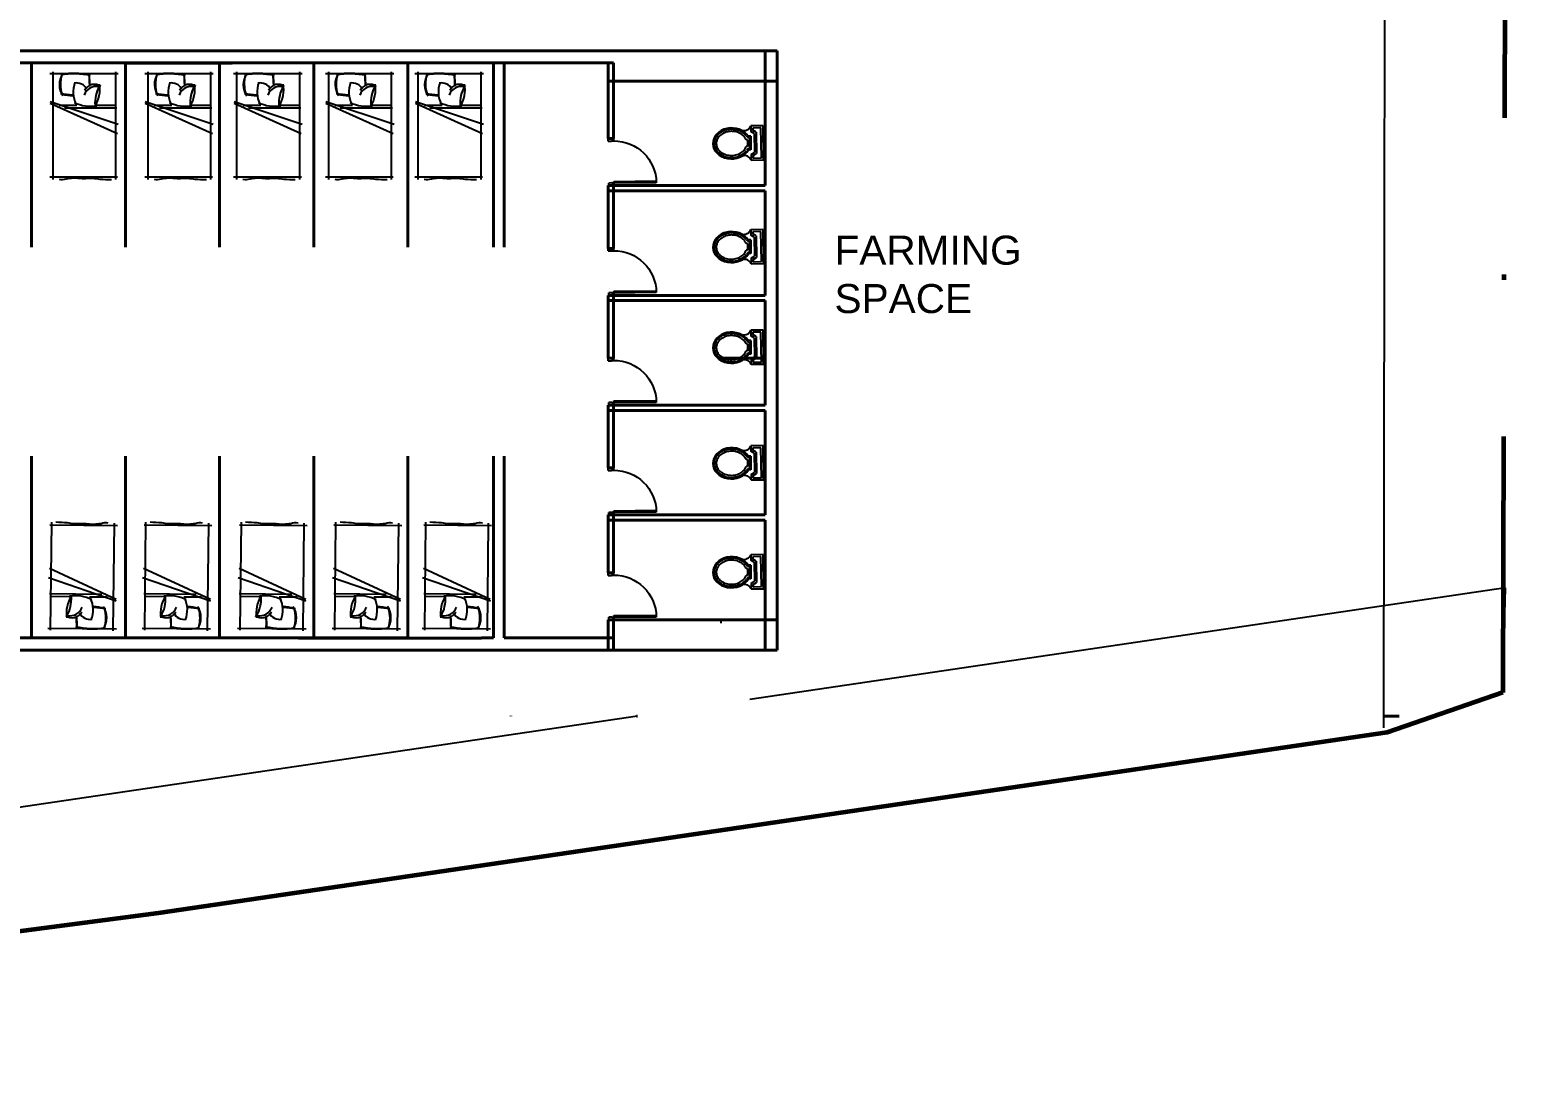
# Model space of a CAD drawing. Header units: metres. Extents: x -353 to 1688, y -477 to 135.
# Drawn here: x 774.43 to 802.78, y -335.68 to -315.7 of the extents above; entities that cross this region are included whole.
import ezdxf

# ---------------------------------------------------------------- set-up
doc = ezdxf.new("R2010")
doc.units = ezdxf.units.M
doc.header["$MEASUREMENT"] = 0
doc.linetypes.add('ACAD_ISO04W100', pattern=[30, 24, -3, 0, -3])
doc.layers.add('door space', color=1, linetype='Continuous')
doc.layers.add('ID-LOOSE2', color=8, linetype='Continuous')
doc.layers.add('FURNITURE', color=130, linetype='Continuous', plot=False)
doc.layers.add('TEXT', color=141, linetype='Continuous', plot=False)
doc.layers.add('SITE BOUNDARY', color=6, linetype='ACAD_ISO04W100', lineweight=60)
doc.layers.add('WALL', color=2, linetype='Continuous', lineweight=40)
doc.styles.get("Standard").update_dxf_attribs({"font": 'arial.ttf'})

# ---------------------------------------------------------------- blocks, each defined once
blk = doc.blocks.new('A$C50846A53')
at = {"linetype": 'Continuous'}
for p, q in [((0, 0.74), (0, 0.56)), ((0.5, 0.74), (0, 0.74)), ((0.47, 0.71), (0.03, 0.71)), ((0.03, 0.71), (0.03, 0.59)), ((0.47, 0.59), (0.47, 0.71)), ((0.5, 0.56), (0.5, 0.74)), ((0, 0.56), (0.08, 0.56)), ((0.03, 0.59), (0.063, 0.59)), ((0.093, 0.64), (0.063, 0.59)), ((0.11, 0.61), (0.08, 0.56)), ((0.093, 0.64), (0.407, 0.64)), ((0.11, 0.61), (0.39, 0.61)), ((0.15, 0.557), (0.15, 0.52)), ((0.15, 0.557), (0.351, 0.557)), ((0.17, 0.537), (0.332, 0.537)), ((0.2, 0.507), (0.2, 0.488)), ((0.2, 0.507), (0.301, 0.507)), ((0.301, 0.507), (0.301, 0.488)), ((0.351, 0.557), (0.351, 0.52)), ((0.42, 0.56), (0.39, 0.61)), ((0.437, 0.59), (0.407, 0.64)), ((0.42, 0.56), (0.5, 0.56)), ((0.437, 0.59), (0.47, 0.59))]:
    blk.add_line(p, q, dxfattribs=at)
for centre, radius, start, end in [((-0.039, 0.461), 0.106, 344.642, 68.7339), ((0.11, 0.542), 0.06, 306.0032, 355.4798), ((0.391, 0.542), 0.06, 184.5202, 233.9959), ((0.539, 0.461), 0.106, 111.2661, 195.358)]:
    blk.add_arc(centre, radius, start, end, dxfattribs=at)
blk.add_ellipse((0.251, 0.274), major_axis=(0, 0.274), ratio=0.828948, start_param=0.459479, end_param=5.823706, dxfattribs=at)
for points, knots in [([(0.145, 0.493), (0.144, 0.492), (0.143, 0.491), (0.132, 0.483), (0.123, 0.475), (0.106, 0.457), (0.098, 0.447), (0.084, 0.426), (0.077, 0.415), (0.066, 0.391), (0.061, 0.378), (0.053, 0.352), (0.05, 0.339), (0.045, 0.311), (0.044, 0.298), (0.043, 0.27), (0.043, 0.256), (0.046, 0.228), (0.049, 0.215), (0.055, 0.188), (0.059, 0.175), (0.069, 0.15), (0.075, 0.138), (0.088, 0.116), (0.095, 0.105), (0.111, 0.085), (0.12, 0.077), (0.138, 0.06), (0.147, 0.053), (0.167, 0.041), (0.178, 0.036), (0.199, 0.028), (0.209, 0.025), (0.231, 0.021), (0.242, 0.02), (0.264, 0.02), (0.275, 0.021), (0.297, 0.026), (0.307, 0.029), (0.328, 0.038), (0.338, 0.044), (0.358, 0.057), (0.367, 0.064), (0.385, 0.081), (0.394, 0.09), (0.409, 0.11), (0.416, 0.121), (0.429, 0.144), (0.434, 0.156), (0.444, 0.181), (0.448, 0.194), (0.454, 0.221), (0.456, 0.235), (0.458, 0.262), (0.458, 0.276), (0.457, 0.304), (0.455, 0.318), (0.45, 0.345), (0.447, 0.358), (0.438, 0.384), (0.433, 0.396), (0.421, 0.42), (0.414, 0.431), (0.399, 0.452), (0.391, 0.461), (0.374, 0.479), (0.365, 0.486), (0.356, 0.493)], [0.542145, 0.542145, 0.542145, 0.542145, 0.562703, 0.562703, 0.724661, 0.724661, 0.886619, 0.886619, 1.048577, 1.048577, 1.210535, 1.210535, 1.372493, 1.372493, 1.534451, 1.534451, 1.696409, 1.696409, 1.858367, 1.858367, 2.020325, 2.020325, 2.182283, 2.182283, 2.344241, 2.344241, 2.506199, 2.506199, 2.668157, 2.668157, 2.830115, 2.830115, 2.992073, 2.992073, 3.154031, 3.154031, 3.315989, 3.315989, 3.477947, 3.477947, 3.639905, 3.639905, 3.801863, 3.801863, 3.963821, 3.963821, 4.125779, 4.125779, 4.287737, 4.287737, 4.449695, 4.449695, 4.611653, 4.611653, 4.773611, 4.773611, 4.935569, 4.935569, 5.097526, 5.097526, 5.259484, 5.259484, 5.421442, 5.421442, 5.5834, 5.5834, 5.741045, 5.741045, 5.741045, 5.741045]), ([(0.2, 0.488), (0.17, 0.474), (0.164, 0.47), (0.151, 0.46), (0.144, 0.454), (0.13, 0.439), (0.123, 0.431), (0.111, 0.413), (0.106, 0.404), (0.096, 0.384), (0.091, 0.373), (0.084, 0.352), (0.081, 0.34), (0.076, 0.317), (0.075, 0.305), (0.073, 0.282), (0.073, 0.27), (0.074, 0.246), (0.076, 0.234), (0.08, 0.211), (0.083, 0.2), (0.09, 0.178), (0.095, 0.167), (0.104, 0.147), (0.11, 0.138), (0.122, 0.12), (0.128, 0.112), (0.142, 0.097), (0.149, 0.09), (0.165, 0.078), (0.173, 0.073), (0.189, 0.064), (0.197, 0.06), (0.214, 0.055), (0.222, 0.053), (0.239, 0.05), (0.248, 0.05), (0.266, 0.051), (0.276, 0.052), (0.296, 0.057), (0.306, 0.061), (0.325, 0.071), (0.335, 0.077), (0.353, 0.091), (0.361, 0.099), (0.377, 0.117), (0.384, 0.127), (0.398, 0.149), (0.404, 0.161), (0.414, 0.185), (0.418, 0.198), (0.424, 0.225), (0.426, 0.239), (0.428, 0.267), (0.428, 0.281), (0.426, 0.309), (0.424, 0.323), (0.418, 0.349), (0.414, 0.363), (0.404, 0.387), (0.398, 0.399), (0.385, 0.421), (0.378, 0.431), (0.362, 0.449), (0.353, 0.458), (0.338, 0.469), (0.332, 0.474), (0.301, 0.488)], [0.459479, 0.459479, 0.459479, 0.459479, 0.567422, 0.567422, 0.720865, 0.720865, 0.874307, 0.874307, 1.02775, 1.02775, 1.181192, 1.181192, 1.334635, 1.334635, 1.488077, 1.488077, 1.64152, 1.64152, 1.794963, 1.794963, 1.948405, 1.948405, 2.101848, 2.101848, 2.25529, 2.25529, 2.408733, 2.408733, 2.562175, 2.562175, 2.715618, 2.715618, 2.86906, 2.86906, 3.022503, 3.022503, 3.175946, 3.175946, 3.356457, 3.356457, 3.536968, 3.536968, 3.717479, 3.717479, 3.89799, 3.89799, 4.078501, 4.078501, 4.259012, 4.259012, 4.439523, 4.439523, 4.620035, 4.620035, 4.800546, 4.800546, 4.981057, 4.981057, 5.161568, 5.161568, 5.342079, 5.342079, 5.52259, 5.52259, 5.703101, 5.703101, 5.823706, 5.823706, 5.823706, 5.823706])]:
    blk.add_open_spline(points, degree=3, knots=knots, dxfattribs=at)

msp = doc.modelspace()

# ---------------------------------------------------------------- linework, layer by layer
for p, q in [((800.32525, -329.05153), (800.40743, -265.93199)), ((802.65437, -326.37764), (788.20664, -328.51282)), ((802.60039, -328.37691), (802.65437, -326.37764)), ((787.64822, -327.01816), (787.64822, -327.05215)), ((802.60039, -328.37691), (800.71761, -329.05153)), ((786.05607, -328.83065), (752.8185, -333.74273))]:
    msp.add_line(p, q)
at = {"layer": 'door space'}
for p, q in [((785.49765, -317.78235), (785.59764, -317.78134)), ((785.49815, -317.83235), (785.49765, -317.78235)), ((785.59764, -317.78134), (785.5981, -317.82634)), ((785.49815, -317.83235), (785.55815, -317.83174)), ((785.5581, -317.82674), (785.5981, -317.82634)), ((785.5581, -317.82674), (785.55815, -317.83174)), ((785.56618, -318.6317), (785.50618, -318.63231)), ((785.50668, -318.6823), (785.50618, -318.63231)), ((785.56618, -318.6317), (785.56623, -318.6367)), ((785.60623, -318.6363), (785.56623, -318.6367)), ((785.60588, -318.6013), (786.41583, -318.59317)), ((785.60623, -318.6363), (785.60588, -318.6013)), ((786.41619, -318.62817), (785.60623, -318.6363)), ((785.60623, -318.6363), (785.60668, -318.6813)), ((785.60668, -318.6813), (785.50668, -318.6823)), ((785.49765, -319.88235), (785.59764, -319.88134)), ((785.49815, -319.93235), (785.49765, -319.88235)), ((785.49815, -319.93235), (785.55815, -319.93174)), ((785.5581, -319.92674), (785.5981, -319.92634)), ((785.5581, -319.92674), (785.55815, -319.93174)), ((785.59764, -319.88134), (785.5981, -319.92634)), ((785.56618, -320.7317), (785.50618, -320.73231)), ((785.50668, -320.7823), (785.50618, -320.73231)), ((785.60668, -320.7813), (785.50668, -320.7823)), ((785.56618, -320.7317), (785.56623, -320.7367)), ((785.60623, -320.7363), (785.56623, -320.7367)), ((785.60588, -320.7013), (786.41583, -320.69317)), ((785.60623, -320.7363), (785.60588, -320.7013)), ((786.41619, -320.72817), (785.60623, -320.7363)), ((785.60623, -320.7363), (785.60668, -320.7813)), ((785.49765, -321.98235), (785.59764, -321.98134)), ((785.49815, -322.03235), (785.49765, -321.98235)), ((785.49815, -322.03235), (785.55815, -322.03174)), ((785.5581, -322.02674), (785.5981, -322.02634)), ((785.5581, -322.02674), (785.55815, -322.03174)), ((785.59764, -321.98134), (785.5981, -322.02634)), ((785.56618, -322.8317), (785.50618, -322.83231)), ((785.50668, -322.8823), (785.50618, -322.83231)), ((785.60668, -322.8813), (785.50668, -322.8823)), ((785.56618, -322.8317), (785.56623, -322.8367)), ((785.60623, -322.8363), (785.56623, -322.8367)), ((785.60588, -322.8013), (786.41583, -322.79317)), ((785.60623, -322.8363), (785.60588, -322.8013)), ((786.41619, -322.82817), (785.60623, -322.8363)), ((785.60623, -322.8363), (785.60668, -322.8813)), ((785.49765, -324.08235), (785.59764, -324.08134)), ((785.49815, -324.13235), (785.49765, -324.08235)), ((785.49815, -324.13235), (785.55815, -324.13174)), ((785.5581, -324.12674), (785.5981, -324.12634)), ((785.5581, -324.12674), (785.55815, -324.13174)), ((785.59764, -324.08134), (785.5981, -324.12634)), ((785.56618, -324.9317), (785.50618, -324.93231)), ((785.50668, -324.9823), (785.50618, -324.93231)), ((785.60668, -324.9813), (785.50668, -324.9823)), ((785.56618, -324.9317), (785.56623, -324.9367)), ((785.60623, -324.9363), (785.56623, -324.9367)), ((785.60588, -324.9013), (786.41583, -324.89317)), ((785.60623, -324.9363), (785.60588, -324.9013)), ((786.41619, -324.92817), (785.60623, -324.9363)), ((785.60623, -324.9363), (785.60668, -324.9813)), ((785.49765, -326.08918), (785.59764, -326.08818)), ((785.49815, -326.13918), (785.49765, -326.08918)), ((785.49815, -326.13918), (785.55815, -326.13857)), ((785.5581, -326.13357), (785.5981, -326.13317)), ((785.5581, -326.13357), (785.55815, -326.13857)), ((785.59764, -326.08818), (785.5981, -326.13317)), ((785.56618, -326.93853), (785.50618, -326.93914)), ((785.50668, -326.98913), (785.50618, -326.93914)), ((785.60668, -326.98813), (785.50668, -326.98913)), ((785.56618, -326.93853), (785.56623, -326.94353)), ((785.60623, -326.94313), (785.56623, -326.94353)), ((785.60588, -326.90813), (786.41583, -326.9)), ((785.60623, -326.94313), (785.60588, -326.90813)), ((786.41619, -326.935), (785.60623, -326.94313)), ((785.60623, -326.94313), (785.60668, -326.98813))]:
    msp.add_line(p, q, dxfattribs=at)
at = {"layer": 'door space', "extrusion": (0, 0, -1)}
for centre in [(785.60623, -318.6363), (785.60623, -320.7363), (785.60623, -322.8363), (785.60623, -324.9363), (785.60623, -326.94313)]:
    msp.add_ellipse(centre, major_axis=(0.57848, -0.56698), ratio=1, start_param=3.92699082, end_param=5.49778714, dxfattribs=at)
at = {"layer": 'FURNITURE', "color": 7, "linetype": 'Continuous'}
for p, q in [((774.81835, -316.53404), (776.12668, -316.53404)), ((776.63511, -316.53404), (777.94344, -316.53404)), ((778.33423, -316.53404), (779.64257, -316.53404)), ((780.09038, -316.53404), (781.39871, -316.53404)), ((781.80092, -316.53404), (783.10925, -316.53404)), ((776.09217, -327.16863), (774.78393, -327.15365)), ((777.89339, -327.16863), (776.58514, -327.15365)), ((779.71995, -327.16863), (778.4117, -327.15365)), ((781.52527, -327.16863), (780.21703, -327.15365)), ((783.24565, -327.16863), (781.9374, -327.15365))]:
    msp.add_line(p, q, dxfattribs=at)
at = {"layer": 'FURNITURE', "linetype": 'Continuous'}
for p, q in [((774.87637, -316.504), (774.87637, -318.56574)), ((776.07637, -316.504), (776.07637, -318.56574)), ((776.69313, -316.504), (776.69313, -318.56574)), ((777.89313, -316.504), (777.89313, -318.56574)), ((778.39226, -316.504), (778.39226, -318.56574)), ((779.59226, -316.504), (779.59226, -318.56574)), ((780.1484, -316.504), (780.1484, -318.56574)), ((781.3484, -316.504), (781.3484, -318.56574)), ((781.85894, -316.504), (781.85894, -318.56574)), ((783.05894, -316.504), (783.05894, -318.56574)), ((774.82727, -317.07238), (776.12919, -317.50412)), ((774.82769, -317.10142), (776.11214, -317.68174)), ((774.99882, -317.14364), (775.33738, -317.14364)), ((775.10119, -317.19444), (776.10286, -317.19444)), ((775.71418, -317.14364), (776.0933, -317.14364)), ((776.64403, -317.07238), (777.94595, -317.50412)), ((776.64445, -317.10142), (777.9289, -317.68174)), ((776.81558, -317.14364), (777.15414, -317.14364)), ((776.91794, -317.19444), (777.91962, -317.19444)), ((777.53093, -317.14364), (777.91006, -317.14364)), ((778.34316, -317.07238), (779.64508, -317.50412)), ((778.34358, -317.10142), (779.62803, -317.68174)), ((778.51471, -317.14364), (778.85327, -317.14364)), ((778.61707, -317.19444), (779.61875, -317.19444)), ((779.23006, -317.14364), (779.60919, -317.14364)), ((780.09931, -317.07238), (781.40123, -317.50412)), ((780.09972, -317.10142), (781.38417, -317.68174)), ((780.27085, -317.14364), (780.60942, -317.14364)), ((780.37322, -317.19444), (781.3749, -317.19444)), ((780.98621, -317.14364), (781.36533, -317.14364)), ((781.80984, -317.07238), (783.11176, -317.50412)), ((781.81026, -317.10142), (783.09471, -317.68174)), ((781.98139, -317.14364), (782.31995, -317.14364)), ((782.08375, -317.19444), (783.08543, -317.19444)), ((782.69674, -317.14364), (783.07587, -317.14364)), ((774.81835, -318.51104), (776.11337, -318.51104)), ((776.63511, -318.51104), (777.93013, -318.51104)), ((778.33423, -318.51104), (779.62925, -318.51104)), ((780.09038, -318.51104), (781.3854, -318.51104)), ((781.80092, -318.51104), (783.09594, -318.51104)), ((774.83389, -327.18427), (774.85749, -325.12266)), ((776.03381, -327.19801), (776.05741, -325.1364)), ((776.6351, -327.18427), (776.6587, -325.12266)), ((777.83502, -327.19801), (777.85862, -325.1364)), ((778.46166, -327.18427), (778.48526, -325.12266)), ((779.66159, -327.19801), (779.68519, -325.1364)), ((780.26699, -327.18427), (780.29059, -325.12266)), ((781.46691, -327.19801), (781.49051, -325.1364)), ((781.98736, -327.18427), (782.01096, -325.12266)), ((783.18728, -327.19801), (783.21088, -325.1364)), ((776.1148, -325.19176), (774.81987, -325.17694)), ((779.74258, -325.19176), (778.44764, -325.17694)), ((776.08933, -326.60119), (774.8116, -326.00619)), ((777.89054, -326.60119), (776.61282, -326.00619)), ((779.7171, -326.60119), (778.43938, -326.00619)), ((781.52243, -326.60119), (780.24471, -326.00619)), ((783.2428, -326.60119), (781.96508, -326.00619)), ((776.08941, -326.63022), (774.79252, -326.18361)), ((777.89062, -326.63022), (776.59373, -326.18361)), ((779.71718, -326.63022), (778.42029, -326.18361)), ((781.52251, -326.63022), (780.22562, -326.18361)), ((783.24288, -326.63022), (781.94599, -326.18361)), ((775.81691, -326.50504), (774.8153, -326.49357)), ((775.20338, -326.54882), (774.82428, -326.54448)), ((775.91869, -326.557), (775.58015, -326.55313)), ((777.61812, -326.50504), (776.61651, -326.49357)), ((777.00459, -326.54882), (776.62549, -326.54448)), ((777.7199, -326.557), (777.38136, -326.55313)), ((779.44469, -326.50504), (778.44308, -326.49357)), ((778.83116, -326.54882), (778.45206, -326.54448)), ((779.54647, -326.557), (779.20792, -326.55313)), ((781.25001, -326.50504), (780.2484, -326.49357)), ((780.63648, -326.54882), (780.25738, -326.54448)), ((781.35179, -326.557), (781.01325, -326.55313)), ((782.97038, -326.50504), (781.96877, -326.49357)), ((782.35685, -326.54882), (781.97775, -326.54448)), ((783.07216, -326.557), (782.73362, -326.55313))]:
    msp.add_line(p, q, dxfattribs=at)
for points in [[(774.99602, -318.55923, 0.15235432), (775.13273, -318.55079, 0.05352755), (775.17327, -318.54397, -0.05589674), (775.41536, -318.54153, 0.02697324), (775.50296, -318.54361, -0.03694731), (775.64077, -318.54165, -0.03644179), (775.77573, -318.55675, 0.02377551), (775.99821, -318.56728)], [(776.81278, -318.55923, 0.15235432), (776.94949, -318.55079, 0.05352755), (776.99002, -318.54397, -0.05589674), (777.23212, -318.54153, 0.02697324), (777.31971, -318.54361, -0.03694731), (777.45753, -318.54165, -0.03644179), (777.59249, -318.55675, 0.02377551), (777.81497, -318.56728)], [(778.51191, -318.55923, 0.15235432), (778.64862, -318.55079, 0.05352755), (778.68915, -318.54397, -0.05589674), (778.93125, -318.54153, 0.02697324), (779.01884, -318.54361, -0.03694731), (779.15666, -318.54165, -0.03644179), (779.29162, -318.55675, 0.02377551), (779.5141, -318.56728)], [(780.26806, -318.55923, 0.15235432), (780.40477, -318.55079, 0.05352755), (780.4453, -318.54397, -0.05589674), (780.6874, -318.54153, 0.02697324), (780.77499, -318.54361, -0.03694731), (780.91281, -318.54165, -0.03644179), (781.04776, -318.55675, 0.02377551), (781.27025, -318.56728)], [(781.97859, -318.55923, 0.15235432), (782.1153, -318.55079, 0.05352755), (782.15583, -318.54397, -0.05589674), (782.39793, -318.54153, 0.02697324), (782.48552, -318.54361, -0.03694731), (782.62334, -318.54165, -0.03644179), (782.7583, -318.55675, 0.02377551), (782.98078, -318.56728)], [(775.93769, -325.14153, 0.15235432), (775.80089, -325.14841, 0.05352755), (775.76028, -325.15477, -0.05589674), (775.51818, -325.15444, 0.02697324), (775.43061, -325.15135, -0.03694731), (775.29278, -325.15174, -0.03644179), (775.158, -325.1351, 0.02377551), (774.93566, -325.12202)], [(777.7389, -325.14153, 0.15235432), (777.6021, -325.14841, 0.05352755), (777.5615, -325.15477, -0.05589674), (777.31939, -325.15444, 0.02697324), (777.23182, -325.15135, -0.03694731), (777.09399, -325.15174, -0.03644179), (776.95922, -325.1351, 0.02377551), (776.73687, -325.12202)], [(779.56547, -325.14153, 0.15235432), (779.42867, -325.14841, 0.05352755), (779.38806, -325.15477, -0.05589674), (779.14595, -325.15444, 0.02697324), (779.05839, -325.15135, -0.03694731), (778.92056, -325.15174, -0.03644179), (778.78578, -325.1351, 0.02377551), (778.56343, -325.12202)], [(781.37079, -325.14153, 0.15235432), (781.23399, -325.14841, 0.05352755), (781.19338, -325.15477, -0.05589674), (780.95128, -325.15444, 0.02697324), (780.86371, -325.15135, -0.03694731), (780.72588, -325.15174, -0.03644179), (780.59111, -325.1351, 0.02377551), (780.36876, -325.12202)], [(783.09116, -325.14153, 0.15235432), (782.95436, -325.14841, 0.05352755), (782.91376, -325.15477, -0.05589674), (782.67165, -325.15444, 0.02697324), (782.58408, -325.15135, -0.03694731), (782.44625, -325.15174, -0.03644179), (782.31148, -325.1351, 0.02377551), (782.08913, -325.12202)]]:
    msp.add_lwpolyline(points, format="xyb", dxfattribs=at)
at = {"layer": 'FURNITURE', "color": 7, "linetype": 'Continuous'}
for centre, radius, start, end in [((775.39251, -316.75014), 0.38873, 147.509962, 213.833595), ((775.29397, -317.95145), 1.41732, 78.579336, 100.017214), ((774.08256, -316.76004), 1.50512, 359.153578, 7.553295), ((777.20926, -316.75014), 0.38873, 147.509962, 213.833595), ((777.11073, -317.95145), 1.41732, 78.579336, 100.017214), ((775.89931, -316.76004), 1.50512, 359.153578, 7.553295), ((778.90839, -316.75014), 0.38873, 147.509962, 213.833595), ((778.80986, -317.95145), 1.41732, 78.579336, 100.017214), ((777.59844, -316.76004), 1.50512, 359.153578, 7.553295), ((780.66454, -316.75014), 0.38873, 147.509962, 213.833595), ((780.566, -317.95145), 1.41732, 78.579336, 100.017214), ((779.35459, -316.76004), 1.50512, 359.153578, 7.553295), ((782.37507, -316.75014), 0.38873, 147.509962, 213.833595), ((782.27654, -317.95145), 1.41732, 78.579336, 100.017214), ((781.06512, -316.76004), 1.50512, 359.153578, 7.553295), ((775.30866, -315.70943), 1.25148, 258.116915, 267.884926), ((775.77881, -316.8934), 0.51276, 159.302573, 206.502635), ((775.3348, -316.92785), 0.20995, 24.752318, 103.91918), ((775.67072, -316.95251), 0.20816, 54.167062, 153.84213), ((776.34342, -317.09894), 0.65945, 151.045551, 184.149692), ((775.15223, -316.83879), 0.62481, 328.654191, 9.197687), ((777.12542, -315.70943), 1.25148, 258.116915, 267.884926), ((777.59557, -316.8934), 0.51276, 159.302573, 206.502635), ((777.15155, -316.92785), 0.20995, 24.752318, 103.91918), ((777.48747, -316.95251), 0.20816, 54.167062, 153.84213), ((778.16018, -317.09894), 0.65945, 151.045551, 184.149692), ((776.96899, -316.83879), 0.62481, 328.654191, 9.197687), ((778.82455, -315.70943), 1.25148, 258.116915, 267.884926), ((779.2947, -316.8934), 0.51276, 159.302573, 206.502635), ((778.85068, -316.92785), 0.20995, 24.752318, 103.91918), ((779.1866, -316.95251), 0.20816, 54.167062, 153.84213), ((779.85931, -317.09894), 0.65945, 151.045551, 184.149692), ((778.66812, -316.83879), 0.62481, 328.654191, 9.197687), ((780.58069, -315.70943), 1.25148, 258.116915, 267.884926), ((781.05084, -316.8934), 0.51276, 159.302573, 206.502635), ((780.60683, -316.92785), 0.20995, 24.752318, 103.91918), ((780.94275, -316.95251), 0.20816, 54.167062, 153.84213), ((781.61546, -317.09894), 0.65945, 151.045551, 184.149692), ((780.42426, -316.83879), 0.62481, 328.654191, 9.197687), ((782.29123, -315.70943), 1.25148, 258.116915, 267.884926), ((782.76138, -316.8934), 0.51276, 159.302573, 206.502635), ((782.31736, -316.92785), 0.20995, 24.752318, 103.91918), ((782.65328, -316.95251), 0.20816, 54.167062, 153.84213), ((783.32599, -317.09894), 0.65945, 151.045551, 184.149692), ((782.1348, -316.83879), 0.62481, 328.654191, 9.197687), ((775.60365, -316.45711), 0.70718, 243.959976, 279.347385), ((777.42041, -316.45711), 0.70718, 243.959976, 279.347385), ((779.11954, -316.45711), 0.70718, 243.959976, 279.347385), ((780.87569, -316.45711), 0.70718, 243.959976, 279.347385), ((782.58622, -316.45711), 0.70718, 243.959976, 279.347385), ((775.7618, -326.86008), 0.62481, 147.998363, 188.541859), ((774.57366, -326.58631), 0.65945, 330.389723, 3.493864), ((775.30604, -327.23657), 0.70718, 63.304147, 98.691556), ((775.13589, -326.7983), 0.51276, 338.646744, 25.846806), ((777.56301, -326.86008), 0.62481, 147.998363, 188.541859), ((776.37488, -326.58631), 0.65945, 330.389723, 3.493864), ((777.10725, -327.23657), 0.70718, 63.304147, 98.691556), ((776.9371, -326.7983), 0.51276, 338.646744, 25.846806), ((779.38958, -326.86008), 0.62481, 147.998363, 188.541859), ((778.20144, -326.58631), 0.65945, 330.389723, 3.493864), ((778.93382, -327.23657), 0.70718, 63.304147, 98.691556), ((778.76366, -326.7983), 0.51276, 338.646744, 25.846806), ((781.1949, -326.86008), 0.62481, 147.998363, 188.541859), ((780.00677, -326.58631), 0.65945, 330.389723, 3.493864), ((780.73914, -327.23657), 0.70718, 63.304147, 98.691556), ((780.56899, -326.7983), 0.51276, 338.646744, 25.846806), ((782.91527, -326.86008), 0.62481, 147.998363, 188.541859), ((781.72714, -326.58631), 0.65945, 330.389723, 3.493864), ((782.45951, -327.23657), 0.70718, 63.304147, 98.691556), ((782.28936, -326.7983), 0.51276, 338.646744, 25.846806), ((775.24465, -326.74044), 0.20816, 233.511233, 333.186301), ((775.58027, -326.76894), 0.20995, 204.09649, 283.263351), ((775.59246, -327.98758), 1.25148, 77.461087, 87.229098), ((775.52053, -326.94598), 0.38873, 326.854133, 33.177766), ((777.04586, -326.74044), 0.20816, 233.511233, 333.186301), ((777.38148, -326.76894), 0.20995, 204.09649, 283.263351), ((777.39367, -327.98758), 1.25148, 77.461087, 87.229098), ((777.32174, -326.94598), 0.38873, 326.854133, 33.177766), ((778.87243, -326.74044), 0.20816, 233.511233, 333.186301), ((779.20804, -326.76894), 0.20995, 204.09649, 283.263351), ((779.22023, -327.98758), 1.25148, 77.461087, 87.229098), ((779.1483, -326.94598), 0.38873, 326.854133, 33.177766), ((780.67775, -326.74044), 0.20816, 233.511233, 333.186301), ((781.01337, -326.76894), 0.20995, 204.09649, 283.263351), ((781.02556, -327.98758), 1.25148, 77.461087, 87.229098), ((780.95363, -326.94598), 0.38873, 326.854133, 33.177766), ((782.39812, -326.74044), 0.20816, 233.511233, 333.186301), ((782.73374, -326.76894), 0.20995, 204.09649, 283.263351), ((782.74593, -327.98758), 1.25148, 77.461087, 87.229098), ((782.674, -326.94598), 0.38873, 326.854133, 33.177766), ((776.8305, -326.95107), 1.50512, 178.497749, 186.897466), ((775.63281, -325.74587), 1.41732, 257.923507, 279.361386), ((778.63172, -326.95107), 1.50512, 178.497749, 186.897466), ((777.43402, -325.74587), 1.41732, 257.923507, 279.361386), ((780.45828, -326.95107), 1.50512, 178.497749, 186.897466), ((779.26058, -325.74587), 1.41732, 257.923507, 279.361386), ((782.2636, -326.95107), 1.50512, 178.497749, 186.897466), ((781.06591, -325.74587), 1.41732, 257.923507, 279.361386), ((783.98398, -326.95107), 1.50512, 178.497749, 186.897466), ((782.78628, -325.74587), 1.41732, 257.923507, 279.361386)]:
    msp.add_arc(centre, radius, start, end, dxfattribs=at)
at = {"layer": 'FURNITURE', "linetype": 'Continuous'}
for centre, radius, start, end in [((775.68348, -316.73901), 0.66193, 163.926349, 197.140869), ((775.2682, -318.28161), 1.7363, 79.04869, 97.940841), ((778.48268, -316.54325), 2.91289, 180.106285, 184.331167), ((777.50024, -316.73901), 0.66193, 163.926349, 197.140869), ((777.08496, -318.28161), 1.7363, 79.04869, 97.940841), ((780.29944, -316.54325), 2.91289, 180.106285, 184.331167), ((779.19937, -316.73901), 0.66193, 163.926349, 197.140869), ((778.78409, -318.28161), 1.7363, 79.04869, 97.940841), ((781.99856, -316.54325), 2.91289, 180.106285, 184.331167), ((780.95552, -316.73901), 0.66193, 163.926349, 197.140869), ((780.54023, -318.28161), 1.7363, 79.04869, 97.940841), ((783.75471, -316.54325), 2.91289, 180.106285, 184.331167), ((782.66605, -316.73901), 0.66193, 163.926349, 197.140869), ((782.25077, -318.28161), 1.7363, 79.04869, 97.940841), ((785.46525, -316.54325), 2.91289, 180.106285, 184.331167), ((774.07017, -326.92845), 10.04598, 83.213222, 84.547616), ((775.70942, -317.03188), 0.24841, 78.041256, 160.834226), ((775.88693, -326.92845), 10.04598, 83.213222, 84.547616), ((777.52618, -317.03188), 0.24841, 78.041256, 160.834226), ((777.58606, -326.92845), 10.04598, 83.213222, 84.547616), ((779.22531, -317.03188), 0.24841, 78.041256, 160.834226), ((779.34221, -326.92845), 10.04598, 83.213222, 84.547616), ((780.98146, -317.03188), 0.24841, 78.041256, 160.834226), ((781.05274, -326.92845), 10.04598, 83.213222, 84.547616), ((782.69199, -317.03188), 0.24841, 78.041256, 160.834226), ((775.20685, -326.66062), 0.24841, 257.385428, 340.178398), ((776.95927, -316.78347), 10.04598, 262.557393, 263.891788), ((775.22944, -326.95378), 0.66193, 343.270521, 16.48504), ((777.00807, -326.66062), 0.24841, 257.385428, 340.178398), ((778.76049, -316.78347), 10.04598, 262.557393, 263.891788), ((777.03065, -326.95378), 0.66193, 343.270521, 16.48504), ((778.83463, -326.66062), 0.24841, 257.385428, 340.178398), ((780.58705, -316.78347), 10.04598, 262.557393, 263.891788), ((778.85721, -326.95378), 0.66193, 343.270521, 16.48504), ((780.63996, -326.66062), 0.24841, 257.385428, 340.178398), ((782.39238, -316.78347), 10.04598, 262.557393, 263.891788), ((780.66254, -326.95378), 0.66193, 343.270521, 16.48504), ((782.36033, -326.66062), 0.24841, 257.385428, 340.178398), ((784.11275, -316.78347), 10.04598, 262.557393, 263.891788), ((782.38291, -326.95378), 0.66193, 343.270521, 16.48504), ((775.66235, -325.41603), 1.7363, 258.392862, 277.285012), ((772.42819, -327.11748), 2.91289, 359.450456, 3.675338), ((777.46356, -325.41603), 1.7363, 258.392862, 277.285012), ((774.2294, -327.11748), 2.91289, 359.450456, 3.675338), ((779.29013, -325.41603), 1.7363, 258.392862, 277.285012), ((776.05596, -327.11748), 2.91289, 359.450456, 3.675338), ((781.09545, -325.41603), 1.7363, 258.392862, 277.285012), ((777.86129, -327.11748), 2.91289, 359.450456, 3.675338), ((782.81582, -325.41603), 1.7363, 258.392862, 277.285012), ((779.58166, -327.11748), 2.91289, 359.450456, 3.675338)]:
    msp.add_arc(centre, radius, start, end, dxfattribs=at)
at = {"layer": 'ID-LOOSE2', "linetype": 'Continuous'}
for p, q in [((777.91601, -325.19176), (776.62108, -325.17694)), ((781.5479, -325.19176), (780.25297, -325.17694)), ((783.26827, -325.19176), (781.97334, -325.17694))]:
    msp.add_line(p, q, dxfattribs=at)
at = {"layer": 'SITE BOUNDARY'}
for p, q in [((802.78384, -263.28331), (802.60039, -328.37691)), ((802.60039, -328.37691), (800.38964, -329.14295)), ((800.38964, -329.14295), (776.89759, -332.59799)), ((776.89759, -332.59799), (753.30857, -335.68269))]:
    msp.add_line(p, q, dxfattribs=at)
at = {"layer": 'WALL'}
for p, q in [((759.83765, -316.1023), (783.69765, -316.1023)), ((760.06765, -316.3323), (783.30456, -316.3323)), ((774.46765, -319.85681), (774.46765, -316.3323)), ((776.26765, -319.85681), (776.26765, -316.3323)), ((776.27456, -316.33913), (778.30456, -316.33913)), ((778.06765, -319.85681), (778.06765, -316.3323)), ((779.86765, -319.85681), (779.86765, -316.3323)), ((781.66765, -319.85681), (781.66765, -316.3323)), ((783.30456, -316.3323), (783.30456, -319.85681)), ((783.30456, -316.3323), (785.59765, -316.3323)), ((783.50456, -316.3323), (783.50456, -319.85681)), ((783.69765, -316.1023), (785.49765, -316.1023)), ((785.49765, -316.1023), (788.72765, -316.1023)), ((785.49765, -316.3323), (785.49765, -317.7823)), ((785.59765, -316.3323), (785.59765, -317.7823)), ((788.49765, -316.1023), (788.49765, -318.6823)), ((788.72765, -316.1023), (788.72765, -327.56913)), ((800.3421, -316.10826), (800.3424, -316.10826)), ((785.49765, -316.6823), (788.72765, -316.6823)), ((785.49765, -317.7823), (785.59765, -317.7823)), ((785.49765, -318.6823), (788.49765, -318.6823)), ((785.49765, -318.6823), (785.49765, -319.8823)), ((785.49765, -318.7823), (788.49765, -318.7823)), ((785.59765, -318.6823), (785.59765, -319.8823)), ((788.49765, -318.7823), (788.49765, -320.7823)), ((785.49765, -319.8823), (785.59765, -319.8823)), ((785.49765, -320.7823), (788.49765, -320.7823)), ((785.49765, -320.7823), (785.49765, -321.9823)), ((785.49765, -320.8823), (788.49765, -320.8823)), ((785.59765, -320.7823), (785.59765, -321.9823)), ((788.49765, -320.8823), (788.49765, -322.8823)), ((785.49765, -321.9823), (785.59765, -321.9823)), ((787.58963, -321.9823), (788.49765, -321.9823)), ((785.49765, -322.8823), (788.49765, -322.8823)), ((785.49765, -322.8823), (785.49765, -324.0823)), ((785.59765, -322.8823), (785.59765, -324.0823)), ((785.49765, -322.9823), (788.49765, -322.9823)), ((788.49765, -322.9823), (788.49765, -324.9823)), ((774.46765, -327.3323), (774.46765, -323.85681)), ((776.26765, -327.3323), (776.26765, -323.85681)), ((778.06765, -327.3323), (778.06765, -323.85681)), ((779.86765, -327.3323), (779.86765, -323.85681)), ((781.66765, -327.3323), (781.66765, -323.85681)), ((783.30456, -323.85681), (783.30456, -327.3323)), ((783.50456, -323.85681), (783.50456, -327.3323)), ((785.49765, -324.0823), (785.59765, -324.0823)), ((785.49765, -324.9823), (788.49765, -324.9823)), ((785.49765, -324.9823), (785.49765, -326.08913)), ((785.49765, -325.0823), (788.49765, -325.0823)), ((785.59765, -324.9823), (785.59765, -326.08913)), ((788.49765, -325.0823), (788.49765, -327.56913)), ((785.59765, -326.08913), (785.49765, -326.08913)), ((788.72765, -326.98913), (785.49765, -326.98913)), ((785.49765, -326.98913), (785.49765, -327.56913)), ((785.59765, -326.98913), (785.59765, -327.56913)), ((781.66765, -327.3323), (758.07456, -327.3323)), ((783.07456, -327.33913), (779.57456, -327.33913)), ((783.30456, -327.3323), (783.07456, -327.3323)), ((785.59765, -327.3323), (783.50456, -327.3323)), ((788.72765, -327.56913), (757.84456, -327.56913)), ((783.63298, -328.82696), (783.63298, -328.83379)), ((786.05607, -328.83379), (786.0348, -328.83379)), ((800.61809, -328.83379), (800.32553, -328.83379))]:
    msp.add_line(p, q, dxfattribs=at)

# ---------------------------------------------------------------- block references
at = {"layer": 'FURNITURE', "color": 7, "xscale": 1.304845739735994, "yscale": 1.304845739735994, "zscale": 1.304845739735994, "rotation": 270.9541120187831}
for p in [(787.49098, -317.55339, -0.00087), (787.49098, -319.53668, -0.00087), (787.49098, -321.46023, -0.00087), (787.49098, -323.67218, -0.00087), (787.49098, -325.75568, -0.00087)]:
    msp.add_blockref('A$C50846A53', p, dxfattribs=at)

# ---------------------------------------------------------------- texts
at = {"layer": 'TEXT', "insert": (789.82396, -319.63892), "char_height": 0.5553807, "attachment_point": 1}
msp.add_mtext_dynamic_manual_height_columns('FARMING SPACE', width=0.0644033, gutter_width=2.7769, heights=[0], dxfattribs=at)

doc.saveas('drawing.dxf')
